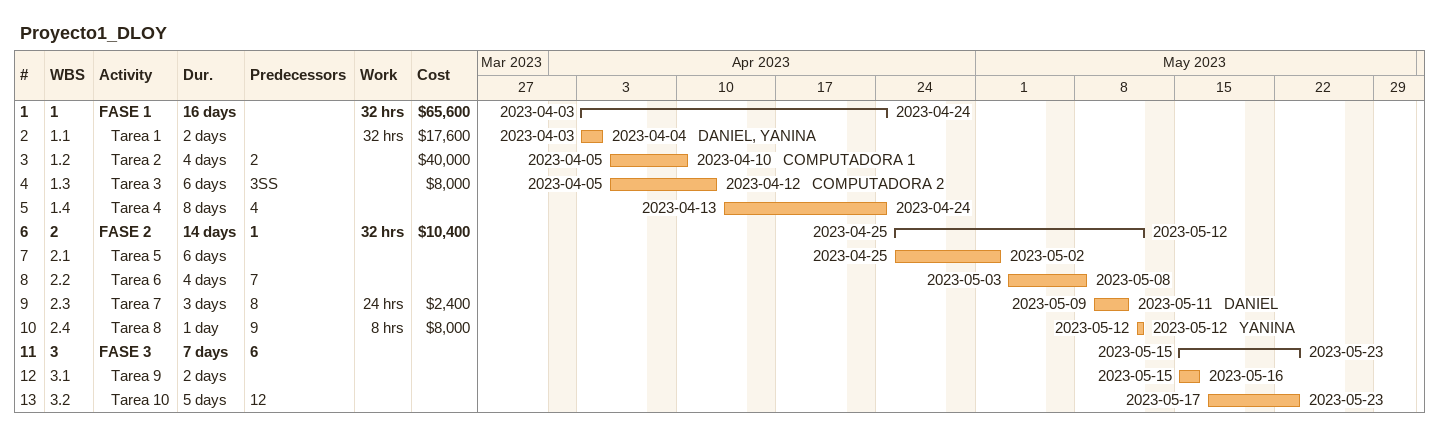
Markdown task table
Proyecto1_DLOY

| ID | WBS | Task | Duration | Start | Finish | Predecessors | Resources | Work (h) | Cost ($) |
|---|---|---|---|---|---|---|---|---|---|
| 1 | 1 | **FASE 1** | 16d | 2023-04-03 | 2023-04-24 |  |  | 32 | 65600 |
| 2 | 1.1 | Tarea 1 | 2d | 2023-04-03 | 2023-04-04 |  | DANIEL, YANINA | 32 | 17600 |
| 3 | 1.2 | Tarea 2 | 4d | 2023-04-05 | 2023-04-10 | 2 | COMPUTADORA 1 |  | 40000 |
| 4 | 1.3 | Tarea 3 | 6d | 2023-04-05 | 2023-04-12 | 3SS | COMPUTADORA 2 |  | 8000 |
| 5 | 1.4 | Tarea 4 | 8d | 2023-04-13 | 2023-04-24 | 4 |  |  |  |
| 6 | 2 | **FASE 2** | 14d | 2023-04-25 | 2023-05-12 | 1 |  | 32 | 10400 |
| 7 | 2.1 | Tarea 5 | 6d | 2023-04-25 | 2023-05-02 |  |  |  |  |
| 8 | 2.2 | Tarea 6 | 4d | 2023-05-03 | 2023-05-08 | 7 |  |  |  |
| 9 | 2.3 | Tarea 7 | 3d | 2023-05-09 | 2023-05-11 | 8 | DANIEL | 24 | 2400 |
| 10 | 2.4 | Tarea 8 | 1d | 2023-05-12 | 2023-05-12 | 9 | YANINA | 8 | 8000 |
| 11 | 3 | **FASE 3** | 7d | 2023-05-15 | 2023-05-23 | 6 |  |  |  |
| 12 | 3.1 | Tarea 9 | 2d | 2023-05-15 | 2023-05-16 |  |  |  |  |
| 13 | 3.2 | Tarea 10 | 5d | 2023-05-17 | 2023-05-23 | 12 |  |  |  |
